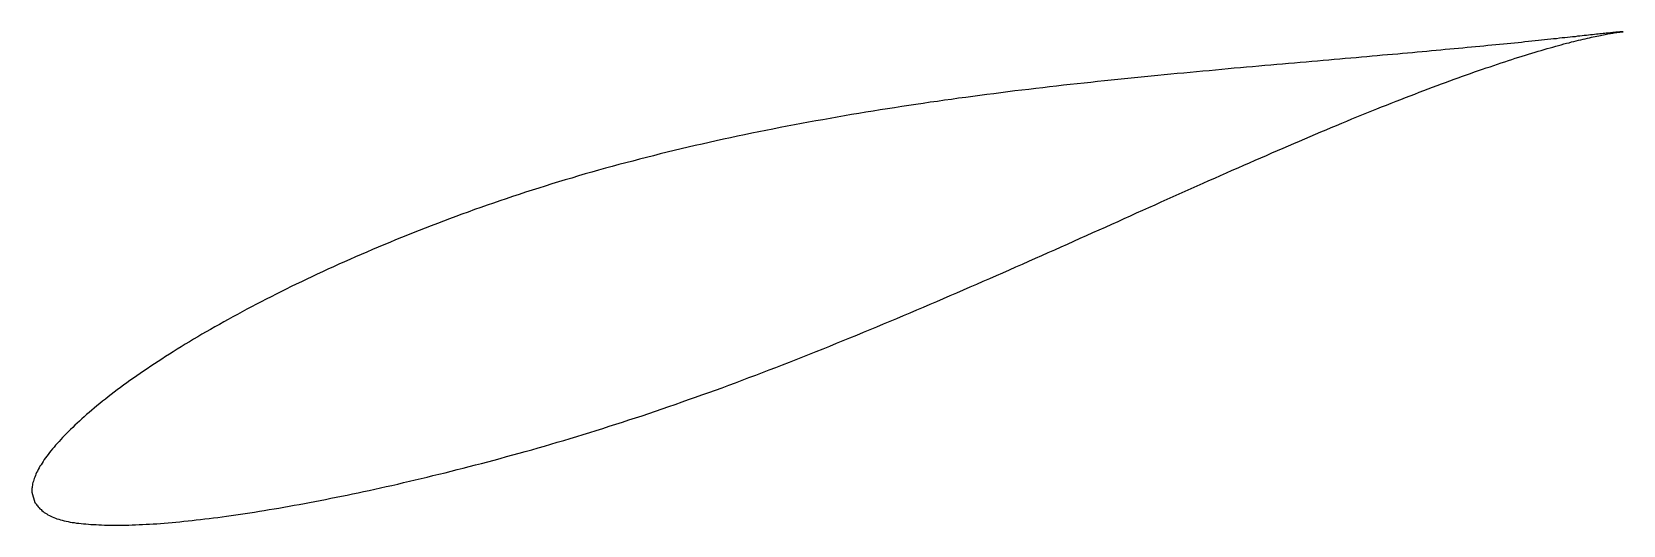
# Model space of a CAD drawing. Header units: metres. Extents: x -45 to 90, y -15 to 27.
import ezdxf

# ---------------------------------------------------------------- set-up
doc = ezdxf.new("R2010")
doc.units = ezdxf.units.M

msp = doc.modelspace()

# ---------------------------------------------------------------- linework, layer by layer
msp.add_lwpolyline([(90.11, 26.7), (90.11, 26.7), (90.1, 26.7), (90.09, 26.7), (90.07, 26.7), (90.04, 26.7), (90.01, 26.7), (89.98, 26.7), (89.94, 26.69), (89.89, 26.69), (89.84, 26.69), (89.78, 26.68), (89.72, 26.68), (89.65, 26.67), (89.58, 26.67), (89.5, 26.66), (89.42, 26.65), (89.33, 26.64), (89.23, 26.63), (89.13, 26.62), (89.03, 26.61), (88.92, 26.6), (88.8, 26.59), (88.68, 26.58), (88.56, 26.57), (88.42, 26.55), (88.29, 26.54), (88.15, 26.52), (88, 26.51), (87.85, 26.49), (87.69, 26.47), (87.53, 26.46), (87.36, 26.44), (87.18, 26.42), (87.01, 26.4), (86.82, 26.38), (86.63, 26.36), (86.44, 26.34), (86.24, 26.32), (86.04, 26.29), (85.83, 26.27), (85.62, 26.25), (85.4, 26.22), (85.17, 26.2), (84.94, 26.18), (84.71, 26.15), (84.47, 26.12), (84.22, 26.1), (83.98, 26.07), (83.72, 26.04), (83.46, 26.02), (83.2, 25.99), (82.93, 25.96), (82.66, 25.93), (82.38, 25.9), (82.09, 25.87), (81.8, 25.84), (81.51, 25.81), (81.21, 25.78), (80.91, 25.75), (80.6, 25.72), (80.29, 25.69), (79.97, 25.66), (79.65, 25.63), (79.33, 25.59), (78.99, 25.56), (78.66, 25.53), (78.32, 25.5), (77.97, 25.46), (77.62, 25.43), (77.27, 25.4), (76.91, 25.36), (76.55, 25.33), (76.18, 25.29), (75.81, 25.26), (75.43, 25.22), (75.05, 25.19), (74.67, 25.15), (74.28, 25.12), (73.89, 25.08), (73.49, 25.04), (73.09, 25.01), (72.68, 24.97), (72.27, 24.93), (71.86, 24.9), (71.44, 24.86), (71.02, 24.82), (70.59, 24.78), (70.16, 24.74), (69.73, 24.71), (69.29, 24.67), (68.85, 24.63), (68.4, 24.59), (67.95, 24.55), (67.5, 24.51), (67.04, 24.47), (66.58, 24.43), (66.12, 24.39), (65.65, 24.35), (65.18, 24.31), (64.7, 24.27), (64.23, 24.22), (63.74, 24.18), (63.26, 24.14), (62.77, 24.1), (62.28, 24.06), (61.78, 24.01), (61.28, 23.97), (60.78, 23.93), (60.28, 23.88), (59.77, 23.84), (59.26, 23.79), (58.74, 23.75), (58.23, 23.7), (57.71, 23.65), (57.18, 23.61), (56.66, 23.56), (56.13, 23.51), (55.6, 23.46), (55.06, 23.41), (54.53, 23.37), (53.99, 23.32), (53.44, 23.26), (52.9, 23.21), (52.35, 23.16), (51.8, 23.11), (51.25, 23.06), (50.7, 23), (50.14, 22.95), (49.58, 22.89), (49.02, 22.84), (48.46, 22.78), (47.89, 22.72), (47.33, 22.66), (46.76, 22.61), (46.19, 22.55), (45.61, 22.49), (45.04, 22.42), (44.46, 22.36), (43.88, 22.3), (43.3, 22.23), (42.72, 22.17), (42.14, 22.1), (41.55, 22.04), (40.97, 21.97), (40.38, 21.9), (39.79, 21.83), (39.2, 21.76), (38.61, 21.69), (38.02, 21.61), (37.42, 21.54), (36.83, 21.46), (36.23, 21.39), (35.64, 21.31), (35.04, 21.23), (34.44, 21.15), (33.84, 21.07), (33.24, 20.98), (32.64, 20.9), (32.04, 20.81), (31.43, 20.73), (30.83, 20.64), (30.23, 20.55), (29.62, 20.46), (29.02, 20.37), (28.41, 20.27), (27.81, 20.18), (27.2, 20.08), (26.6, 19.99), (25.99, 19.89), (25.38, 19.79), (24.78, 19.69), (24.17, 19.58), (23.57, 19.48), (22.96, 19.37), (22.35, 19.26), (21.75, 19.16), (21.14, 19.05), (20.54, 18.93), (19.93, 18.82), (19.33, 18.71), (18.73, 18.59), (18.12, 18.47), (17.52, 18.35), (16.92, 18.23), (16.32, 18.11), (15.72, 17.98), (15.12, 17.86), (14.52, 17.73), (13.92, 17.6), (13.32, 17.47), (12.72, 17.34), (12.13, 17.2), (11.53, 17.07), (10.94, 16.93), (10.35, 16.79), (9.76, 16.65), (9.17, 16.5), (8.58, 16.36), (7.99, 16.21), (7.41, 16.07), (6.82, 15.92), (6.24, 15.76), (5.66, 15.61), (5.08, 15.46), (4.51, 15.3), (3.93, 15.14), (3.36, 14.98), (2.78, 14.82), (2.21, 14.66), (1.64, 14.49), (1.08, 14.32), (0.51, 14.16), (-0.05, 13.99), (-0.61, 13.82), (-1.17, 13.64), (-1.72, 13.47), (-2.28, 13.29), (-2.83, 13.11), (-3.38, 12.93), (-3.93, 12.75), (-4.47, 12.57), (-5.01, 12.39), (-5.55, 12.2), (-6.09, 12.01), (-6.63, 11.83), (-7.16, 11.64), (-7.69, 11.44), (-8.22, 11.25), (-8.74, 11.06), (-9.26, 10.87), (-9.78, 10.67), (-10.3, 10.47), (-10.81, 10.28), (-11.33, 10.08), (-11.83, 9.88), (-12.34, 9.68), (-12.84, 9.48), (-13.34, 9.28), (-13.84, 9.07), (-14.33, 8.87), (-14.82, 8.67), (-15.31, 8.46), (-15.8, 8.26), (-16.28, 8.05), (-16.76, 7.84), (-17.23, 7.64), (-17.7, 7.43), (-18.17, 7.22), (-18.64, 7.01), (-19.1, 6.8), (-19.56, 6.59), (-20.02, 6.38), (-20.47, 6.17), (-20.92, 5.96), (-21.36, 5.75), (-21.81, 5.54), (-22.25, 5.33), (-22.68, 5.12), (-23.11, 4.9), (-23.54, 4.69), (-23.96, 4.48), (-24.38, 4.27), (-24.8, 4.05), (-25.21, 3.84), (-25.62, 3.63), (-26.03, 3.41), (-26.43, 3.2), (-26.83, 2.99), (-27.22, 2.77), (-27.61, 2.56), (-28, 2.35), (-28.38, 2.14), (-28.76, 1.92), (-29.14, 1.71), (-29.51, 1.5), (-29.87, 1.29), (-30.24, 1.08), (-30.59, 0.87), (-30.95, 0.66), (-31.3, 0.45), (-31.65, 0.24), (-31.99, 0.03), (-32.33, -0.18), (-32.66, -0.39), (-32.99, -0.59), (-33.31, -0.8), (-33.63, -1.01), (-33.95, -1.21), (-34.26, -1.42), (-34.57, -1.62), (-34.87, -1.83), (-35.17, -2.03), (-35.47, -2.23), (-35.76, -2.43), (-36.04, -2.63), (-36.33, -2.83), (-36.6, -3.03), (-36.88, -3.23), (-37.14, -3.43), (-37.41, -3.62), (-37.67, -3.82), (-37.92, -4.01), (-38.17, -4.21), (-38.41, -4.4), (-38.66, -4.59), (-38.89, -4.78), (-39.12, -4.97), (-39.35, -5.16), (-39.57, -5.35), (-39.79, -5.53), (-40, -5.72), (-40.21, -5.9), (-40.41, -6.08), (-40.61, -6.27), (-40.8, -6.45), (-40.99, -6.62), (-41.18, -6.8), (-41.35, -6.98), (-41.53, -7.15), (-41.7, -7.32), (-41.87, -7.49), (-42.03, -7.66), (-42.18, -7.83), (-42.33, -7.99), (-42.48, -8.16), (-42.62, -8.32), (-42.76, -8.47), (-42.89, -8.63), (-43.02, -8.79), (-43.14, -8.94), (-43.26, -9.09), (-43.37, -9.24), (-43.48, -9.39), (-43.58, -9.53), (-43.68, -9.68), (-43.77, -9.82), (-43.86, -9.96), (-43.95, -10.09), (-44.02, -10.23), (-44.1, -10.37), (-44.17, -10.5), (-44.23, -10.63), (-44.29, -10.76), (-44.34, -10.88), (-44.39, -11.01), (-44.44, -11.13), (-44.48, -11.25), (-44.51, -11.36), (-44.54, -11.48), (-44.57, -11.59), (-44.59, -11.69), (-44.61, -11.8), (-44.62, -11.89), (-44.63, -11.99), (-44.63, -12.07), (-44.64, -12.15), (-44.64, -12.21), (-44.64, -12.26), (-44.64, -12.29), (-44.38, -13.15), (-44.38, -13.16), (-44.37, -13.18), (-44.34, -13.21), (-44.31, -13.25), (-44.27, -13.31), (-44.22, -13.38), (-44.16, -13.45), (-44.09, -13.53), (-44.02, -13.61), (-43.95, -13.69), (-43.86, -13.77), (-43.78, -13.85), (-43.69, -13.92), (-43.59, -14), (-43.49, -14.07), (-43.38, -14.13), (-43.27, -14.2), (-43.15, -14.26), (-43.03, -14.32), (-42.91, -14.38), (-42.78, -14.44), (-42.64, -14.49), (-42.51, -14.54), (-42.36, -14.58), (-42.21, -14.63), (-42.06, -14.67), (-41.9, -14.71), (-41.74, -14.75), (-41.57, -14.78), (-41.4, -14.82), (-41.22, -14.85), (-41.04, -14.87), (-40.85, -14.9), (-40.66, -14.92), (-40.47, -14.95), (-40.27, -14.97), (-40.06, -14.98), (-39.85, -15), (-39.64, -15.02), (-39.42, -15.03), (-39.19, -15.04), (-38.96, -15.05), (-38.73, -15.06), (-38.49, -15.07), (-38.25, -15.08), (-38, -15.08), (-37.74, -15.08), (-37.49, -15.08), (-37.23, -15.08), (-36.96, -15.08), (-36.69, -15.08), (-36.41, -15.07), (-36.13, -15.06), (-35.85, -15.05), (-35.56, -15.04), (-35.27, -15.03), (-34.97, -15.01), (-34.67, -15), (-34.36, -14.98), (-34.05, -14.96), (-33.73, -14.93), (-33.42, -14.91), (-33.09, -14.88), (-32.76, -14.85), (-32.43, -14.82), (-32.1, -14.79), (-31.76, -14.75), (-31.41, -14.72), (-31.07, -14.68), (-30.71, -14.64), (-30.36, -14.6), (-30, -14.56), (-29.63, -14.51), (-29.26, -14.47), (-28.89, -14.42), (-28.52, -14.37), (-28.14, -14.31), (-27.75, -14.26), (-27.37, -14.21), (-26.97, -14.15), (-26.58, -14.09), (-26.18, -14.03), (-25.78, -13.97), (-25.37, -13.9), (-24.96, -13.83), (-24.55, -13.77), (-24.13, -13.7), (-23.71, -13.63), (-23.29, -13.55), (-22.86, -13.48), (-22.43, -13.4), (-22, -13.32), (-21.56, -13.24), (-21.12, -13.16), (-20.68, -13.08), (-20.23, -12.99), (-19.78, -12.9), (-19.32, -12.81), (-18.87, -12.72), (-18.41, -12.63), (-17.95, -12.53), (-17.48, -12.44), (-17.01, -12.34), (-16.54, -12.24), (-16.06, -12.14), (-15.59, -12.03), (-15.11, -11.93), (-14.62, -11.82), (-14.14, -11.71), (-13.65, -11.6), (-13.16, -11.48), (-12.67, -11.37), (-12.17, -11.25), (-11.67, -11.13), (-11.17, -11.01), (-10.67, -10.89), (-10.16, -10.77), (-9.65, -10.64), (-9.14, -10.51), (-8.63, -10.38), (-8.11, -10.25), (-7.6, -10.12), (-7.08, -9.98), (-6.55, -9.85), (-6.03, -9.71), (-5.5, -9.57), (-4.98, -9.43), (-4.45, -9.28), (-3.91, -9.14), (-3.38, -8.99), (-2.85, -8.84), (-2.31, -8.69), (-1.77, -8.53), (-1.23, -8.38), (-0.69, -8.22), (-0.14, -8.06), (0.4, -7.9), (0.95, -7.74), (1.5, -7.57), (2.05, -7.4), (2.6, -7.23), (3.15, -7.06), (3.7, -6.89), (4.26, -6.71), (4.81, -6.54), (5.37, -6.36), (5.92, -6.17), (6.48, -5.99), (7.04, -5.81), (7.6, -5.62), (8.16, -5.43), (8.73, -5.24), (9.29, -5.04), (9.85, -4.85), (10.42, -4.65), (10.98, -4.45), (11.55, -4.25), (12.11, -4.05), (12.68, -3.85), (13.25, -3.64), (13.82, -3.44), (14.38, -3.23), (14.95, -3.02), (15.52, -2.8), (16.09, -2.59), (16.66, -2.37), (17.23, -2.16), (17.8, -1.94), (18.37, -1.72), (18.94, -1.5), (19.51, -1.28), (20.08, -1.05), (20.65, -0.83), (21.22, -0.6), (21.79, -0.37), (22.36, -0.15), (22.93, 0.08), (23.5, 0.32), (24.07, 0.55), (24.64, 0.78), (25.21, 1.01), (25.78, 1.25), (26.35, 1.48), (26.92, 1.72), (27.48, 1.96), (28.05, 2.19), (28.62, 2.43), (29.18, 2.67), (29.75, 2.91), (30.31, 3.15), (30.88, 3.39), (31.44, 3.63), (32.01, 3.87), (32.57, 4.11), (33.13, 4.36), (33.69, 4.6), (34.25, 4.84), (34.81, 5.09), (35.37, 5.33), (35.92, 5.57), (36.48, 5.81), (37.04, 6.06), (37.59, 6.3), (38.14, 6.55), (38.69, 6.79), (39.24, 7.03), (39.79, 7.28), (40.34, 7.52), (40.89, 7.76), (41.43, 8.01), (41.98, 8.25), (42.52, 8.49), (43.06, 8.73), (43.6, 8.97), (44.14, 9.22), (44.68, 9.46), (45.21, 9.7), (45.74, 9.94), (46.28, 10.17), (46.81, 10.41), (47.34, 10.65), (47.86, 10.89), (48.39, 11.12), (48.91, 11.36), (49.43, 11.59), (49.95, 11.82), (50.47, 12.06), (50.99, 12.29), (51.5, 12.52), (52.01, 12.75), (52.52, 12.98), (53.03, 13.2), (53.53, 13.43), (54.04, 13.65), (54.54, 13.88), (55.04, 14.1), (55.53, 14.32), (56.03, 14.54), (56.52, 14.76), (57.01, 14.97), (57.5, 15.19), (57.99, 15.4), (58.47, 15.61), (58.95, 15.82), (59.43, 16.03), (59.9, 16.24), (60.37, 16.45), (60.85, 16.65), (61.31, 16.85), (61.78, 17.05), (62.24, 17.25), (62.7, 17.45), (63.16, 17.64), (63.61, 17.84), (64.06, 18.03), (64.51, 18.22), (64.96, 18.41), (65.4, 18.59), (65.84, 18.78), (66.28, 18.96), (66.71, 19.14), (67.14, 19.32), (67.57, 19.49), (67.99, 19.66), (68.42, 19.84), (68.83, 20), (69.25, 20.17), (69.66, 20.34), (70.07, 20.5), (70.48, 20.66), (70.88, 20.82), (71.28, 20.98), (71.67, 21.13), (72.07, 21.28), (72.46, 21.43), (72.84, 21.58), (73.22, 21.73), (73.6, 21.87), (73.98, 22.01), (74.35, 22.15), (74.72, 22.29), (75.08, 22.42), (75.44, 22.55), (75.8, 22.68), (76.15, 22.81), (76.5, 22.94), (76.84, 23.06), (77.19, 23.18), (77.52, 23.3), (77.86, 23.42), (78.19, 23.53), (78.51, 23.64), (78.84, 23.75), (79.15, 23.86), (79.47, 23.96), (79.78, 24.07), (80.08, 24.17), (80.39, 24.27), (80.68, 24.36), (80.98, 24.46), (81.27, 24.55), (81.55, 24.64), (81.83, 24.72), (82.11, 24.81), (82.38, 24.89), (82.65, 24.97), (82.92, 25.05), (83.18, 25.13), (83.43, 25.2), (83.68, 25.28), (83.93, 25.35), (84.17, 25.41), (84.41, 25.48), (84.64, 25.55), (84.87, 25.61), (85.09, 25.67), (85.31, 25.73), (85.53, 25.78), (85.74, 25.84), (85.94, 25.89), (86.14, 25.94), (86.34, 25.99), (86.53, 26.03), (86.72, 26.08), (86.9, 26.12), (87.08, 26.16), (87.25, 26.2), (87.42, 26.24), (87.58, 26.28), (87.74, 26.31), (87.89, 26.34), (88.04, 26.37), (88.18, 26.4), (88.32, 26.43), (88.45, 26.46), (88.58, 26.48), (88.7, 26.5), (88.82, 26.53), (88.93, 26.55), (89.04, 26.57), (89.15, 26.58), (89.24, 26.6), (89.34, 26.61), (89.42, 26.63), (89.51, 26.64), (89.58, 26.65), (89.66, 26.66), (89.72, 26.67), (89.78, 26.67), (89.84, 26.68), (89.89, 26.69), (89.94, 26.69), (89.98, 26.69), (90.01, 26.7), (90.04, 26.7), (90.07, 26.7), (90.09, 26.7), (90.1, 26.7), (90.11, 26.7), (90.11, 26.7)], close=True)

doc.saveas('drawing.dxf')
